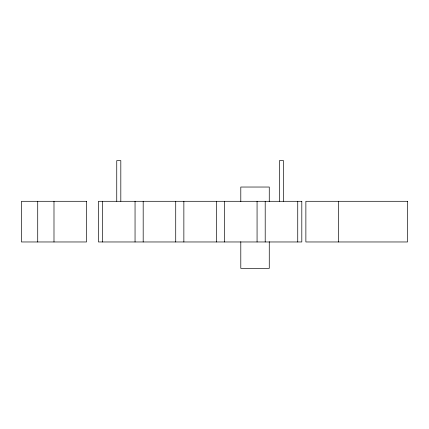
<?xml version="1.0" encoding="UTF-8"?>
<svg xmlns="http://www.w3.org/2000/svg" width="429" height="429" viewBox="0 0 429 429"><rect width="100%" height="100%" fill="white"/><g stroke="black" fill="none" stroke-linecap="round" stroke-linejoin="round"><path stroke-width="0.64" d="M338.406 201.298L338.406 241.967M297.737 201.298L297.737 241.967M283.505 201.298L283.505 160.623L279.44 160.623L279.435 201.298M269.267 201.7L269.267 187.033L240.798 187.033L240.798 201.7M269.267 241.704L269.267 268.377L240.798 268.377L240.798 241.704M265.202 201.298L265.202 241.967M257.068 201.298L257.068 241.967M224.528 201.298L224.528 241.967M216.393 201.298L216.393 241.967M183.859 201.298L183.859 241.967M175.724 201.298L175.724 241.967M143.184 201.298L143.184 241.967M135.049 201.298L135.049 241.967M120.817 201.298L120.817 160.623L116.752 160.623L116.747 201.298M102.515 201.298L102.515 241.967M53.99 201.298L53.99 241.967M37.72 201.298L37.72 241.967M86.524 201.298L21.45 201.298L21.45 241.967L86.524 241.967L86.524 201.298M301.807 201.298L98.445 201.298L98.445 241.967L301.807 241.967L301.807 201.298M407.55 201.298L305.872 201.298L305.872 241.967L407.55 241.967L407.55 201.298"/></g></svg>
